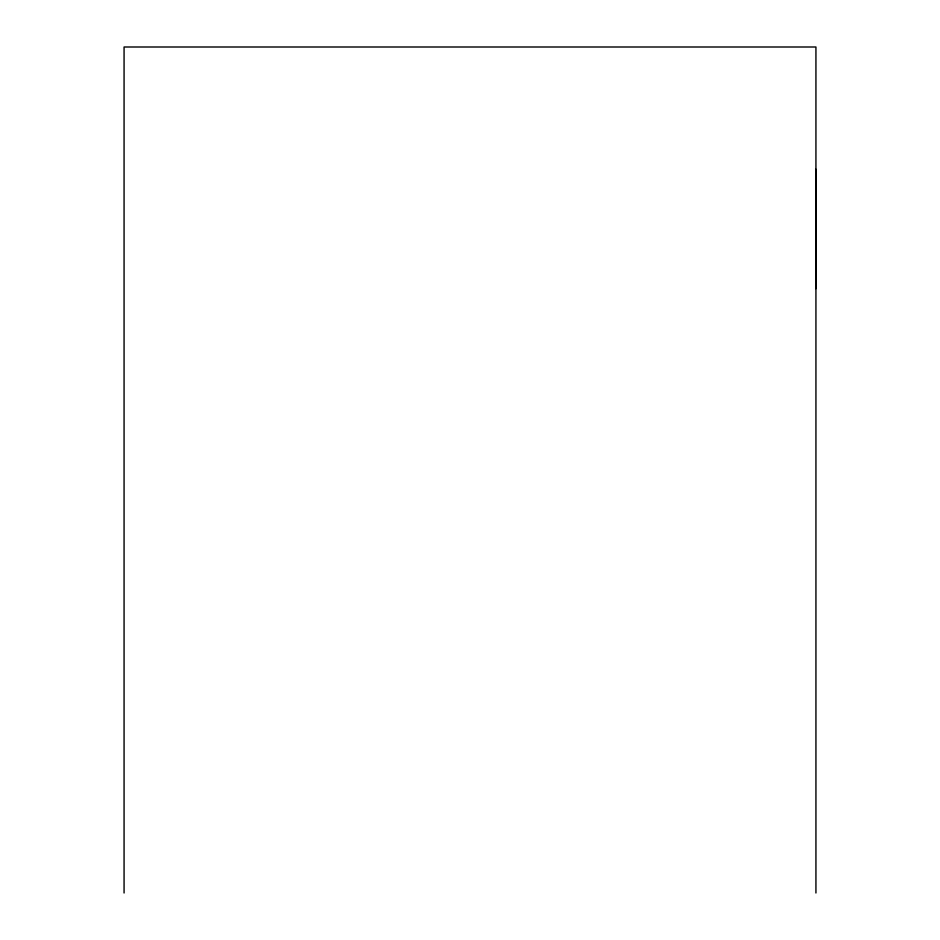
<?xml version="1.0" encoding="UTF-8"?>
<svg xmlns="http://www.w3.org/2000/svg" width="940" height="940" viewBox="0 0 940 940"><rect width="100%" height="100%" fill="white"/><g stroke="black" fill="none" stroke-linecap="round" stroke-linejoin="round"><path stroke-width="1.41" d="M815.932 288.662L815.932 169.247M815.932 893L815.932 47L124.068 47L124.068 893"/></g></svg>
